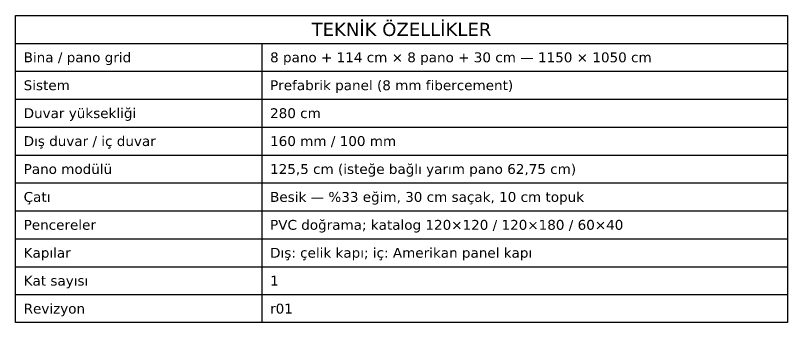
# Model space of a CAD drawing. Header units: centimetres. Extents: x -135 to 5290, y -1327 to 1388.
# Drawn here: x 4350 to 5290, y 816 to 1190 of the extents above; entities that cross this region are included whole.
import ezdxf
from ezdxf.enums import TextEntityAlignment as Align

# ---------------------------------------------------------------- set-up
doc = ezdxf.new("R2010")
doc.units = ezdxf.units.CM
doc.layers.add('OZELLIK_TABLOSU', color=7, linetype='Continuous')
doc.styles.add('PORTMAN', font='DejaVuSans.ttf')

msp = doc.modelspace()

# ---------------------------------------------------------------- linework, layer by layer
at = {"layer": 'OZELLIK_TABLOSU'}
for p, q in [((4350, 1156), (5290, 1156)), ((4650, 1156), (4650, 816)), ((4350, 1122), (5290, 1122)), ((4350, 1088), (5290, 1088)), ((4350, 1054), (5290, 1054)), ((4350, 1020), (5290, 1020)), ((4350, 986), (5290, 986)), ((4350, 952), (5290, 952)), ((4350, 918), (5290, 918)), ((4350, 884), (5290, 884)), ((4350, 850), (5290, 850))]:
    msp.add_line(p, q, dxfattribs=at)
msp.add_lwpolyline([(4350, 1190), (5290, 1190), (5290, 816), (4350, 816)], close=True, dxfattribs=at)

# ---------------------------------------------------------------- texts
at = {"layer": 'OZELLIK_TABLOSU', "style": 'PORTMAN'}
msp.add_text('TEKNİK ÖZELLİKLER', height=16, dxfattribs=at).set_placement((4820, 1173), align=Align.MIDDLE_CENTER)
for s, p in [('Bina / pano grid', (4360, 1139)), ('8 pano + 114 cm × 8 pano + 30 cm — 1150 × 1050 cm', (4660, 1139)), ('Sistem', (4360, 1105)), ('Prefabrik panel (8 mm fibercement)', (4660, 1105)), ('Duvar yüksekliği', (4360, 1071)), ('280 cm', (4660, 1071)), ('Dış duvar / iç duvar', (4360, 1037)), ('160 mm / 100 mm', (4660, 1037)), ('Pano modülü', (4360, 1003)), ('125,5 cm (isteğe bağlı yarım pano 62,75 cm)', (4660, 1003)), ('Çatı', (4360, 969)), ('Besik — %33 eğim, 30 cm saçak, 10 cm topuk', (4660, 969)), ('Pencereler', (4360, 935)), ('PVC doğrama; katalog 120×120 / 120×180 / 60×40', (4660, 935)), ('Kapılar', (4360, 901)), ('Dış: çelik kapı; iç: Amerikan panel kapı', (4660, 901)), ('Kat sayısı', (4360, 867)), ('1', (4660, 867)), ('Revizyon', (4360, 833)), ('r01', (4660, 833))]:
    msp.add_text(s, height=12, dxfattribs=at).set_placement(p, align=Align.MIDDLE_LEFT)

doc.saveas('drawing.dxf')
